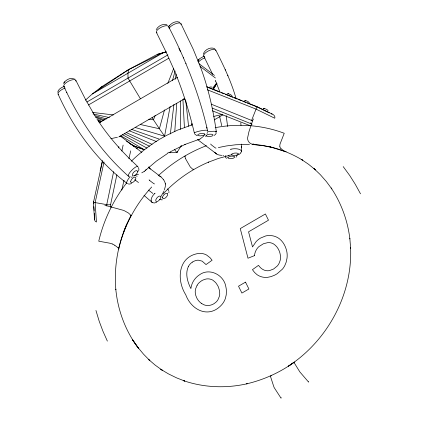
<?xml version="1.0" encoding="UTF-8"?>
<svg xmlns="http://www.w3.org/2000/svg" width="433" height="433" viewBox="0 0 433 433"><rect width="100%" height="100%" fill="white"/><g stroke="black" fill="none" stroke-linecap="round" stroke-linejoin="round"><path stroke-width="0.65" d="M241.414 151.274L241.587 146.641M241.576 147.328L241.641 144.097M206.839 127.145L206.785 128.217M308.648 381.754L308.632 382.123L299.955 372.044A48.436 6.111 54 0 1 299.371 371.151L294.213 362.8A4.433 0.557 54 0 1 294.067 362.389L294.548 362.188M151.133 200.165L151.187 199.456A6.398 3.318 -50.5 0 1 151.48 198.287L152.059 196.928A6.804 3.594 -49.8 0 1 154.505 193.74M174.78 131.54L176.761 103.281M136.898 176.642L136.936 176.063M168.897 192.75L168.919 191.565M170.342 133.938L173.936 104.44M166.175 51.792L157.287 54.369L128.558 69.626L127.952 73.215L128 78.113L140.416 98.746M135.48 127.573L164.578 136.189L170.142 106.41M175.208 79.277L176.193 73.978M203.337 54.093C204.495 49.752 210.703 46.434 214.828 48.805M57.73 92.24C58.222 89.274 61.232 87.59 63.803 86.611M94.605 217.453C94.253 219.066 94.524 221.566 96.456 221.994L95.141 202.595L104.039 161.985M113.63 171.668L106.745 204.641L106.799 205.951M118.588 147.924L118.864 146.608M110.696 207.212L110.594 204.576L116.856 174.84M121.868 151.047L123.118 145.104M100.142 170.905L102.415 160.535M93.712 203.748L93.582 201.805L102.367 161.72M121.787 190.06L124.017 180.258M128.926 158.695L130.712 150.852M118.739 248.786C124.147 225.799 135.686 204.333 151.707 186.996M133.332 340.906L132.714 340.019L138.495 348.3C125.548 331.234 117.825 310.466 115.795 289.179L115.849 289.672C113.56 264.135 119.053 238.069 131.015 215.428L128.509 213.052L124.417 210.763A5.337 0.774 17.6 0 0 123.14 210.27L106.161 205.621A2.993 0.433 17.6 0 0 105.587 205.491L104.889 205.41M164.513 109.917L159.398 128.753L164.578 136.189M172.453 80.7L175.1 70.958M138.63 170.992L138.928 169.444L138.538 167.582M204.988 134.425L204.371 133.678L202.184 133.402L199.608 133.775L197.968 134.587L197.713 135.096L198.076 135.556L200.257 135.897L203.304 135.421L204.998 134.436L203.099 136.644L200.208 138.896M164.361 189.876L165.152 187.083A10.349 6.067 66.9 0 0 165.433 184.095M177.422 151.247L176.929 152.66L167.869 152.708M126.788 224.045L123.199 233.095M216.267 132.969L215.645 134.273L214.243 135.415M163.955 191.002L163.771 191.462M191.224 125.283L191.938 123.416M155.193 115.416L153.466 119.806L159.398 128.753L140.341 124.504M167.793 83.445L173.725 68.403M281.228 397.71L281.039 398.181L274.208 387.643A1.662 0.341 65.7 0 1 273.997 387.145A48.436 9.921 65.7 0 1 273.624 386.133L270.533 376.58A4.433 0.909 65.7 0 1 270.522 376.088L271.269 375.73M163.587 191.927L161.282 195.905M251.551 120.509L251.384 120.872M251.573 120.455L256.98 106.783M188.339 266.604C185.026 273.764 187.532 281.943 190.888 288.595C191.364 284.486 193.21 280.562 196.111 277.613A17.834 16.335 -52.9 0 1 199.375 274.901C209.458 267.307 224.18 275.042 225.885 286.949A23.16 21.217 -52.9 0 1 226.41 290.868L226.237 294.846L225.344 298.559A17.26 15.815 -52.9 0 1 223.737 301.985A17.791 16.297 -52.9 0 1 221.469 305.043C208.944 318.699 191.473 310.45 185.735 294.738C176.339 279.999 177.99 256.596 198.379 253.478A15.501 14.202 -52.9 0 1 202.693 253.635A15.453 14.154 -52.9 0 1 206.655 255.075L210.092 257.765L212.083 260.249L206.032 264.574L202.13 261.137L198.438 260.201A9.715 8.898 -52.9 0 0 195.51 260.601L193.573 261.402A12.595 11.539 -52.9 0 0 192.344 262.138M250.523 122.766L250.35 123.129M63.581 83.542L64.587 81.902L64.008 82.708C66.065 79.769 69.973 77.729 73.599 78.427M156.194 29.655C158.013 26.023 162.916 23.35 166.916 24.816M197.8 61.156L199.521 58.747L203.716 56.344M207.445 132.671L206.996 133.472M197.118 285.266L195.667 288.687A11.935 10.933 -52.9 0 0 195.24 292.345L195.754 295.42L196.734 297.888A17.358 15.902 -52.9 0 0 201.253 303.268M174.342 149.315L176.929 152.66L181.27 145.677M216.911 83.304L213.81 88.489M180.604 146.841L181.238 145.753M213.653 88.424L216.83 83.266M213.556 88.397L216.798 83.255M131.015 215.428L130.771 215.574A5.337 0.774 17.6 0 1 130.517 215.602M169.097 26.115C171.371 23.019 175.987 20.481 179.76 22.272M212.922 87.839L216.57 83.055M126.441 183.181C117.808 194.374 110.724 206.757 105.479 219.883A141.266 129.407 -52.9 0 0 98.751 241.197L109.571 243.151A5.58 0.974 13.2 0 1 110.161 243.303A4.644 0.812 13.2 0 1 112.255 243.979M240.84 153.011L239.005 154.532M184.745 98.643L118.848 136.915M253.484 118.945L252.986 119.724A2.993 1.131 -74.3 0 0 252.737 120.331L248.937 131.746L247.606 137.846A5.337 2.013 -74.3 0 0 247.611 139.085C247.876 141.775 251.01 145.115 253.798 144.016M236.77 156.508L235.996 157.195M163.133 193.881C175.885 180.323 191.44 169.4 208.571 162.11L208.3 162.223L218.546 158.397L228.922 155.528M118.718 248.818L118.691 248.851A4.682 0.817 13.2 0 1 118.453 248.959M131.307 161.222C139.691 153.055 148.968 145.807 158.96 139.702M158.186 175.787C172.188 162.851 188.599 152.503 206.417 145.699M145.439 170.402L156.362 161.13L167.907 153.239M98.535 89.718L102.004 86.54L128.558 69.626L163.631 52.453L92.272 93.972L85.415 100.185M119.903 136.514L120.087 136.005M102.004 86.54L92.272 93.972L128.558 69.626M144.351 171.338L141.786 172.827M160.172 138.971L166.375 135.48L177.443 130.181L192.317 124.747M200.008 139.02L184.875 144.492L185.145 144.378L170.288 151.815M86.919 102.009L167.917 54.883M88.408 105.002L168.821 58.211M99.368 122.734L177.535 77.247M136.26 148.725L138.371 147.496M214.216 119.903L222.941 114.821M131.692 183.446L129.781 184.068L128.298 183.949M215.764 132.244L216.089 132.076A7.036 1.055 -5.3 0 0 215.829 131.448M184.285 99.054L183.809 98.74M156.654 202.455L153.996 203.028M138.468 174.32L134.479 175.511M254.501 255.632L247.99 258.22L240.261 228.602L265.397 213.978L268.492 220.208L248.553 231.807L252.515 246.924L256.022 241.749A17.802 16.308 -52.9 0 1 260.558 238.058L265.613 235.974A16.984 15.561 -52.9 0 1 269.873 235.503L272.454 235.774A20.346 18.641 -52.9 0 1 275.036 236.461L275.864 236.775A18.484 16.936 -52.9 0 1 279.626 238.978C283.534 242.15 285.926 246.924 286.863 251.817A21.931 20.091 -52.9 0 1 287.014 258.236L286.126 262.333L284.871 265.434A17.997 16.486 -52.9 0 1 282.462 269.115L277.255 273.661A27.387 25.087 -52.9 0 1 274.446 275.253L270.993 276.627L267.621 277.326A17.439 15.972 -52.9 0 1 262.717 277.104A18.191 16.665 -52.9 0 1 261.153 276.698A17.32 15.869 -52.9 0 1 256.937 274.587L254.534 272.427L252.444 269.672L258.501 265.348C260.309 267.886 262.88 270.154 266.062 270.641A10.722 9.824 -52.9 0 0 269.537 270.587L273.596 269.001L277.288 266.003A11.707 10.728 -52.9 0 0 279.096 263.302L280.048 260.801A13.407 12.281 -52.9 0 0 280.541 257.456C280.492 252.266 278.051 246.788 273.58 243.952A11.815 10.825 -52.9 0 0 270.841 242.853A11.161 10.224 -52.9 0 0 267.886 242.599L263.502 243.714L258.945 246.588A11.691 10.706 -52.9 0 0 256.498 249.538A13.618 12.476 -52.9 0 0 254.485 255.632M231.909 154.808L228.175 155.469M222.167 114.496L213.68 116.423M157.287 54.369L166.148 52.09M218.356 147.572L226.481 145.937L235.823 144.763L249.462 144.4M117.413 137.256L110.864 138.69M215.19 127.675C231.298 124.596 247.99 124.471 264.098 127.583A141.266 129.407 -52.9 0 1 284.227 133.272L280.075 143.94A5.58 2.16 -69.3 0 0 279.956 144.503A4.644 1.797 -69.3 0 0 279.864 146.451M228.088 93.69L230.589 94.535L232.088 96.002M245.349 100.543L247.855 101.387L249.354 102.859M227.173 93.842L228.581 93.761M244.434 100.694L245.847 100.618M132.211 177.081L131.194 177.221M161.617 199.916L162.386 199.792M209.918 86.957L212.002 87.087M225.912 155.539L225.561 155.539M223.601 155.501L222.898 155.469M216.013 148.129L215.688 148.054A23.961 3.989 59.8 0 1 215.212 147.81L211.84 145.255A23.961 3.989 59.8 0 1 211.18 144.638L210.595 144.032M154.521 183.911L154.202 183.83A23.961 3.989 59.8 0 1 153.726 183.587L150.348 181.037A23.961 3.989 59.8 0 1 149.688 180.42M254.084 144.649L263.237 145.694L272.227 147.474L271.751 147.372L284.779 151.382M221.723 155.382L220.018 155.16A10.349 8.465 49.8 0 1 216.814 154.175M252.158 144.276L261.878 145.32L270.804 147.014L269.781 146.776C281.434 149.515 292.621 154.083 302.835 160.334L301.189 159.279L308.556 164.291L315.473 169.909L313.979 168.594L320.393 174.753L326.325 181.497L331.824 188.929L331.169 187.992C341.345 203.169 347.683 220.776 349.886 238.897M92.613 112.428L113.343 114.94M148.784 119.237L153.466 119.806L152.053 117.527M95.141 202.595L106.745 204.641A2.934 0.595 3.8 0 0 110.626 204.582M159.566 176.215L159.847 176.285A4.249 2.787 70.2 0 1 160.102 176.388L160.448 176.561M271.22 113.836C273.326 113.944 275.588 116.38 274.755 118.231L255.898 109.056L207.358 89.783M93.025 113.949L109.457 117.614M268.135 110.864L267.486 109.944L265.938 109.051L264.271 108.526L263.221 108.699L264.633 108.623M94.74 115.514L106.377 118.961M197.112 135.74L194.834 134.154M205.258 136.043L206.189 136.346M121.023 135.897L144.286 149.688L132.493 145.548M95.065 116.531L104.575 119.881M131.221 129.256L159.761 139.302M133.656 145.807L144.286 149.688M212.468 110.848L250.095 125.678M95.449 117.413L103.579 120.628M129.213 130.782L156.719 141.672M207.061 86.811L257.078 106.675L272.151 114.036M206.628 86.898L219.699 92.088M220.944 92.581L224.061 93.82M225.306 94.313L232.775 97.279M234.02 97.771L237.132 99.011M238.377 99.503L241.49 100.743M242.734 101.235L245.847 102.469M247.091 102.967L256.428 106.675M212.24 108.093L252.093 124.179M211.212 104.153L252.84 120.931M96.938 119.135L101.842 121.375M126.333 132.585L152.048 144.357M169.195 152.205L170.418 152.768M284.357 151.22L280.92 148.622M226.681 158.316L225.247 157.368M257.05 106.919L269.299 112.899M97.804 120.358L100.808 121.862M124.255 133.608L149.499 146.251M98.616 121.673L100.386 122.642M122.198 134.555L146.96 148.081M185.541 156.107L184.821 156.232L185.421 158.256M216.814 154.088L197.762 139.729M129.716 143.577L134.376 146.257L126.404 141.18M114.799 245.284L118.231 247.882M160.675 176.702L160.979 176.918M201.253 303.268L203.488 304.578A11.853 10.857 -52.9 0 0 207.439 305.503A12.081 11.063 -52.9 0 0 214.243 303.528L216.116 302.045A10.387 9.515 -52.9 0 0 217.929 299.777L219.331 296.437A12.146 11.123 -52.9 0 0 219.737 293.947L219.526 290.727L218.53 287.388A23.972 21.959 -52.9 0 0 217.572 285.374L215.688 282.592L212.971 280.27A11.496 10.533 -52.9 0 0 211.428 279.518A11.815 10.825 -52.9 0 0 209.789 279.047L209.236 278.955A10.755 9.851 -52.9 0 0 205.875 279.063L203.023 280.032A15.101 13.834 -52.9 0 0 201.323 280.974L199.375 282.478A11.583 10.609 -52.9 0 0 197.118 285.266M74.633 78.871L74.92 79.077M216.235 153.715L216.251 153.726A5.716 4.66 49.4 0 1 214.833 152.205M199.072 63.748L214.459 75.396M200.03 66.341L215.417 77.989M183.955 99L185.513 100.18M120.374 136.097L141.829 152.34M148.546 167.511L161.195 177.092L163.652 179.782M134.771 179.727L138.495 182.547M148.476 190.098L152.854 193.416M151.923 202.216L144.005 195.37M137.743 166.499C122.815 152.735 109.111 137.526 97.961 120.515M128.428 176.199C100.526 151.366 79.277 120.017 63.77 86.194M149.688 180.415L149.104 179.809M343.196 166.602L349.729 175.517L355.298 184.344L360.505 193.811M148.784 166.894L150.338 169.038M132.714 340.019L137.873 347.374L143.604 354.259L149.872 360.619L148.4 359.32L155.166 365.116L162.391 370.323L160.724 369.252L168.377 373.847L176.404 377.793L184.756 381.067L183.684 380.721C204.013 387.687 226.226 388.498 247.146 383.752L246.615 383.865C263.746 379.817 280.097 372.483 294.326 362.102L288.41 366.172C327.424 340.641 352.608 294.564 350.589 247.692L350.627 248.244L349.837 238.302M94.697 115.416L85.555 99.509L75.867 80.349M203.699 55.976L212.673 74.368M156.4 32.361L166.099 52.095L173.703 68.999M58.098 94.129C73.67 128.704 96.456 160.226 126.853 183.235A7.036 1.959 -51.1 0 0 127.578 183.403M178.91 48.485L180.393 51.478M180.994 23.745L193.183 49.167L200.425 66.898M215.758 50.028C223.65 65.789 231.379 81.767 236.126 98.805M168.453 26.408C185.584 59.44 199.342 94.286 207.586 130.625M107.357 341.112L102.935 331.185L99.211 321.281L95.947 310.466M185.47 158.37L185.643 158.759A12.156 2.024 59.8 0 0 185.99 159.501L190.304 167.003L192.939 169.406L193.621 169.622L193.735 169.092M225.225 69.621L225.431 70.092M227.747 75.353L227.958 75.84M215.656 81.085L215.445 80.598L219.699 91.439M183.365 57.649L183.516 58.011M185.871 63.445L186.011 63.775M173.563 68.668C182.417 89.463 189.172 111.108 194.363 133.093M200.549 67.229C208.333 88.023 213.198 109.803 216.321 131.756M219.569 116.147L221.734 125.722M165.254 183.376L165.352 184.057M226.15 115.584L227.628 126.474M185.8 100.857L188.571 126.214M240.78 122.848L241.002 125.348M94.529 219.461L93.339 201.957M93.907 206.655L94.172 210.535M94.372 213.447L94.567 216.354M182.926 99.411L184.426 127.762M180.501 100.851L180.566 129.256M153.569 202.774A6.755 3.605 -49.8 0 1 152.075 202.433M154.494 193.719A6.755 3.605 -49.8 0 1 155.095 193.199M152.129 202.363A7.036 3.637 -50.9 0 1 151.144 200.16M167.447 188.934A6.787 3.653 -44.4 0 1 168.567 190.801M161.32 199.304A6.787 3.653 -44.4 0 1 159.615 199.451M237.533 154.792A6.787 2.993 -5.7 0 1 236.532 155.831M225.317 156.643A6.787 2.993 -5.7 0 1 225.138 156.524M198.493 62.049A6.722 2.452 -26.4 0 1 204.912 57.854M231.043 149.206A6.804 2.76 -1.2 0 1 234.93 148.725L236.537 148.795A6.398 2.511 -0.9 0 1 237.901 149.006L238.718 149.206A7.036 2.733 -0.6 0 1 241.127 150.57M241.224 150.56A6.755 2.771 -1.1 0 1 240.71 152.632M230.351 149.396A6.755 2.771 -1.1 0 1 231.006 149.185M204.565 56.599A6.722 2.452 -26.4 0 1 208.376 50.937A6.722 2.452 -26.4 0 1 215.802 50.796M207.191 131.886A6.755 0.92 -6.6 0 1 215.953 131.426M169.081 28.345A6.722 2.452 -26.4 0 1 176.253 23.496A6.722 2.452 -26.4 0 1 180.999 24.529M194.509 133.321A6.787 1.018 -11.1 0 1 200.62 130.863A6.787 1.018 -11.1 0 1 207.569 130.706M156.968 32.876A6.722 2.452 -26.4 0 1 161.363 27.176A6.722 2.452 -26.4 0 1 168.502 27.176M129.288 176.215A6.787 1.678 -45.5 0 1 131.459 170.591A6.787 1.678 -45.5 0 1 137.981 166.97M64.744 86.892A6.722 2.452 -26.4 0 1 68.457 81.215A6.722 2.452 -26.4 0 1 75.872 81.133M126.804 183.3A6.755 1.748 -50.2 0 1 130.171 176.615M66.882 92.408A6.722 2.452 -26.4 0 1 66.33 92.749M58.666 94.643A6.722 2.452 -26.4 0 1 59.207 91.601A6.722 2.452 -26.4 0 1 65.156 88.067M188.328 266.598A11.42 10.462 -52.9 0 1 192.339 262.133M163.609 179.857A5.716 3.334 67.2 0 1 165.249 183.376M146.094 169.557A10.349 7.177 24.5 0 1 144.303 171.289M199.207 139.345A10.349 4.779 87.8 0 1 197.897 139.637M95.108 202.606A3.107 0.503 4.7 0 1 93.436 202.135M93.55 201.848A3.107 0.503 4.7 0 1 93.647 201.816M118.144 247.865A14.332 2.506 13.2 0 1 118.826 248.845M112.358 243.985A14.062 2.457 13.2 0 1 114.702 245.267M286.175 151.469A14.332 5.548 -69.3 0 1 284.389 151.133M280.963 148.53A14.062 5.445 -69.3 0 1 279.799 146.554M130.587 181.86C131.821 185.162 138.392 177.909 134.869 177.027C132.72 177.633 130.934 179.663 130.587 181.86M137.851 171.316C137.369 173.59 135.096 176.22 132.628 175.971C131.075 173.682 136.233 168.691 137.851 171.316M227.736 157.764C228.938 159.517 235.606 158.678 234.556 156.481C232.386 155.907 229.236 155.891 227.736 157.764M162.278 197.816C163.593 200.717 168.892 195.613 167.566 193.334C165.097 192.831 162.738 195.548 162.278 197.816M206.243 135.567C207.358 137.775 216.148 135.794 212.078 134.3C210.211 134.116 207.326 134.03 206.243 135.567M160.973 196.863C160.594 199.061 158.819 201.064 156.73 201.789C153.304 200.917 159.485 193.6 160.973 196.863M238.599 154.061C237.306 155.528 234.875 155.36 233.024 155.339C227.975 154.099 237.555 151.593 238.599 154.061M169.682 25.303L169.13 26.11L169.709 25.303M198.779 59.516L198.227 60.317L198.807 59.51M245.506 282.137L238.507 286.208L241.906 293.06L248.91 288.984L245.506 282.137"/></g></svg>
